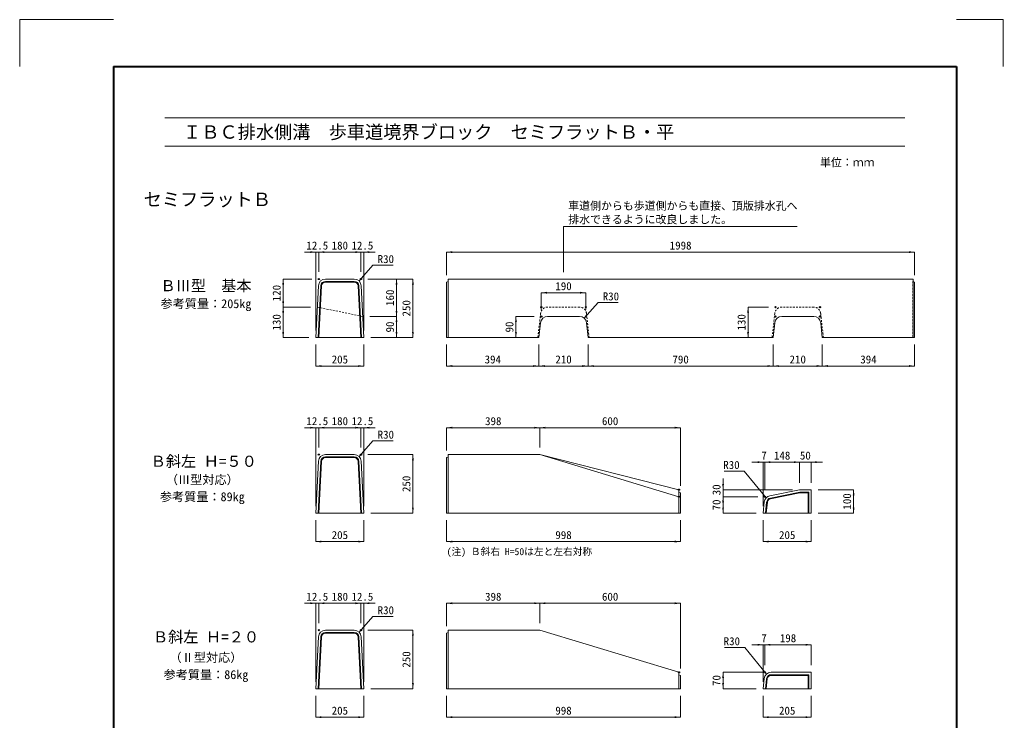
# Model space of a CAD drawing. Units: millimetres at full size. Extents: x -100 to 9174, y -297 to 5643.
# Drawn here: x -100 to 4100, y 2650 to 5643 of the extents above; entities that cross this region are included whole.
import ezdxf
from ezdxf.enums import TextEntityAlignment as Align

# ---------------------------------------------------------------- set-up
doc = ezdxf.new("R2010")
doc.units = ezdxf.units.MM
doc.header["$LTSCALE"] = 10
doc.header["$PDMODE"] = 32
doc.header["$PDSIZE"] = 5
doc.linetypes.add('USER1', pattern=[1.35, 0.75, -0.6])
for name, color, linetype, lineweight in [('Defpoints_3', 7, 'Continuous', 13), ('図枠', 7, 'Continuous', 5), ('境界ブロック', 2, 'Continuous', 9), ('寸法線', 7, 'Continuous', 13), ('引出線', 4, 'Continuous', 13), ('目地', 132, 'Continuous', 5)]:
    doc.layers.add(name, color=color, linetype=linetype, lineweight=lineweight)
doc.layers.add('作業エリア', color=11, linetype='Continuous')
doc.layers.add('文字', color=6, linetype='Continuous')
doc.styles.add('ＭＳ ゴシック', font='')
doc.styles.get('ＭＳ ゴシック').set_extended_font_data('MS Gothic')

# ---------------------------------------------------------------- blocks, each defined once
blk = doc.blocks.new('filled_arrow')
at = {"color": 0, "linetype": 'Continuous', "lineweight": -2}
blk.add_solid([(7.5, 1.25), (0, 0), (7.5, -1.25)], dxfattribs=at)

msp = doc.modelspace()

# ---------------------------------------------------------------- linework, layer by layer
at = {"layer": 'Defpoints_3'}
for p, q in [((-100, 5643), (-100, 5443)), ((300, 5643), (-100, 5643)), ((3900, 5643), (4100, 5643)), ((4100, 5643), (4100, 5443))]:
    msp.add_line(p, q, dxfattribs=at)
at = {"layer": '作業エリア'}
for p in [(1177.12, 4535.19), (1357.12, 4535.19), (2127.15, 4415.19), (2317.15, 4415.19), (3127.15, 4415.19), (3317.15, 4415.19), (2127.15, 4375.19), (2317.15, 4375.19), (3127.15, 4375.19), (3317.15, 4375.19), (1177.12, 3785.19), (1357.12, 3785.19), (2715.15, 3635.19), (2715.15, 3605.19), (3081.68, 3605.19), (1177.12, 3035.19), (1357.12, 3035.19), (2715.15, 2855.19), (3081.68, 2855.19)]:
    msp.add_point(p, dxfattribs=at)
at = {"layer": '図枠', "lineweight": 40}
for p, q in [((300, 5443), (3900, 5443)), ((300, 5443), (300, -97)), ((3900, 5443), (3900, -97))]:
    msp.add_line(p, q, dxfattribs=at)
at = {"layer": '図枠', "lineweight": 13}
for p, q in [((520, 5223), (3680, 5223)), ((520, 5103), (3680, 5103))]:
    msp.add_line(p, q, dxfattribs=at)
at = {"layer": '境界ブロック', "lineweight": 13}
for p, q in [((1328.58, 4535.19), (1205.66, 4535.19)), ((1729.15, 4535.19), (3715.15, 4535.19)), ((1729.15, 4535.19), (1729.15, 4285.19)), ((3715.15, 4535.19), (3715.15, 4285.19)), ((2290.3, 4375.19), (2154, 4375.19)), ((3290.3, 4375.19), (3154, 4375.19)), ((2124.18, 4348.5), (2117.15, 4285.19)), ((2327.15, 4285.19), (2320.11, 4348.5)), ((3124.18, 4348.5), (3117.15, 4285.19)), ((3327.15, 4285.19), (3320.11, 4348.5)), ((1723.15, 4285.19), (2117.15, 4285.19)), ((2327.15, 4285.19), (3117.15, 4285.19)), ((3327.15, 4285.19), (3721.15, 4285.19)), ((1328.58, 3785.19), (1205.66, 3785.19)), ((1729.15, 3785.19), (2121.15, 3785.19)), ((1729.15, 3785.19), (1729.15, 3535.19)), ((2121.15, 3785.19), (2715.15, 3635.19)), ((1175.7, 3756.68), (1164.62, 3535.19)), ((1369.62, 3535.19), (1358.55, 3756.68)), ((2715.15, 3635.19), (2715.15, 3535.19)), ((3074.68, 3535.19), (3079.48, 3583.16)), ((1164.62, 3535.19), (1369.62, 3535.19)), ((1723.15, 3535.19), (2721.15, 3535.19)), ((1328.58, 3035.19), (1205.66, 3035.19)), ((1729.15, 3035.19), (2121.15, 3035.19)), ((1729.15, 3035.19), (1729.15, 2785.19)), ((2121.15, 3035.19), (2715.15, 2855.19)), ((1175.7, 3006.68), (1164.62, 2785.19)), ((1369.62, 2785.19), (1358.55, 3006.68)), ((2715.15, 2855.19), (2715.15, 2785.19)), ((1164.62, 2785.19), (1369.62, 2785.19)), ((1723.15, 2785.19), (2721.15, 2785.19))]:
    msp.add_line(p, q, dxfattribs=at)
at = {"layer": '境界ブロック'}
for p, q in [((1729.15, 4524.76), (1723.15, 4522.19)), ((1723.15, 4522.19), (1723.15, 4285.19)), ((3715.15, 4524.76), (3721.15, 4522.19)), ((3721.15, 4522.19), (3721.15, 4285.19)), ((2121.15, 3785.19), (2715.15, 3605.19)), ((1729.15, 3774.76), (1723.15, 3772.19)), ((1723.15, 3772.19), (1723.15, 3535.19)), ((2715.15, 3624.76), (2721.15, 3622.19)), ((2721.15, 3622.19), (2721.15, 3535.19)), ((1729.15, 3024.76), (1723.15, 3022.19)), ((1723.15, 3022.19), (1723.15, 2785.19)), ((2715.15, 2844.76), (2721.15, 2842.19)), ((2721.15, 2842.19), (2721.15, 2785.19))]:
    msp.add_line(p, q, dxfattribs=at)
at = {"layer": '境界ブロック', "linetype": 'USER1', "lineweight": 13}
msp.add_line((1171.12, 4415.19), (1365.12, 4375.19), dxfattribs=at)
at = {"layer": '境界ブロック', "linetype": 'USER1'}
for p, q in [((2290.31, 4415.19), (2153.99, 4415.19)), ((3290.31, 4415.19), (3153.99, 4415.19)), ((2124.17, 4388.51), (2112.65, 4285.19)), ((2331.65, 4285.19), (2320.12, 4388.51)), ((3124.17, 4388.51), (3112.65, 4285.19)), ((3331.65, 4285.19), (3320.12, 4388.51))]:
    msp.add_line(p, q, dxfattribs=at)
at = {"layer": '境界ブロック', "lineweight": 13}
for points in [[(1175.7, 4506.68), (1164.62, 4285.19), (1369.62, 4285.19), (1358.55, 4506.68)], [(3103.37, 3609.58), (3229.68, 3635.19), (3279.68, 3635.19), (3279.68, 3535.19), (3074.68, 3535.19)], [(3078.98, 2828.17), (3074.68, 2785.19), (3279.68, 2785.19), (3279.68, 2855.19), (3108.83, 2855.19)]]:
    msp.add_lwpolyline(points, dxfattribs=at)
for centre, start, end in [((1205.66, 4505.19), 90, 177.13759), ((1328.58, 4505.19), 2.86241, 90), ((2154, 4345.19), 90, 173.65981), ((2290.3, 4345.19), 6.34019, 90), ((3154, 4345.19), 90, 173.65981), ((3290.3, 4345.19), 6.34019, 90), ((1205.66, 3755.19), 90, 177.13759), ((1328.58, 3755.19), 2.86241, 90), ((3109.33, 3580.18), 101.45875, 174.28941), ((1205.66, 3005.19), 90, 177.13759), ((1328.58, 3005.19), 2.86241, 90), ((3108.83, 2825.19), 90, 174.28941)]:
    msp.add_arc(centre, 30, start, end, dxfattribs=at)
at = {"layer": '境界ブロック', "linetype": 'USER1'}
for centre, start, end in [((2153.99, 4385.19), 90, 173.63562), ((2290.31, 4385.19), 6.36438, 90), ((3153.99, 4385.19), 90, 173.63562), ((3290.31, 4385.19), 6.36438, 90)]:
    msp.add_arc(centre, 30, start, end, dxfattribs=at)
at = {"layer": '寸法線'}
for p, q in [((1225.12, 4650.17), (1116.62, 4650.17)), ((1164.62, 4315.19), (1164.62, 4650.17)), ((1177.12, 4650.17), (1357.12, 4650.17)), ((1177.12, 4565.19), (1177.12, 4650.17)), ((1177.12, 4565.19), (1177.12, 4650.17)), ((1309.12, 4650.17), (1417.62, 4650.17)), ((1357.12, 4565.19), (1357.12, 4650.17)), ((1357.12, 4565.19), (1357.12, 4650.17)), ((1369.62, 4315.19), (1369.62, 4650.17)), ((1723.15, 4650.17), (3721.15, 4650.17)), ((1723.15, 4552.19), (1723.15, 4650.17)), ((3721.15, 4552.19), (3721.15, 4650.17)), ((1025.09, 4415.19), (1025.09, 4535.19)), ((1147.12, 4535.19), (1025.09, 4535.19)), ((1387.12, 4535.19), (1509.15, 4535.19)), ((1387.12, 4535.19), (1579.15, 4535.19)), ((1509.15, 4375.19), (1509.15, 4535.19)), ((1579.15, 4285.19), (1579.15, 4535.19)), ((2127.15, 4476.63), (2317.15, 4476.63)), ((2127.15, 4405.19), (2127.15, 4476.63)), ((2317.15, 4405.19), (2317.15, 4476.63)), ((1025.09, 4285.19), (1025.09, 4415.19)), ((1141.12, 4415.19), (1025.09, 4415.19)), ((1141.12, 4415.19), (1025.09, 4415.19)), ((3010.06, 4415.19), (3010.06, 4285.19)), ((3097.15, 4415.19), (3010.06, 4415.19)), ((1395.12, 4375.19), (1509.15, 4375.19)), ((1395.12, 4375.19), (1509.15, 4375.19)), ((1509.15, 4285.19), (1509.15, 4375.19)), ((2019.17, 4375.19), (2019.17, 4285.19)), ((2097.15, 4375.19), (2019.17, 4375.19)), ((1134.62, 4285.19), (1025.09, 4285.19)), ((1399.62, 4285.19), (1509.15, 4285.19)), ((1399.62, 4285.19), (1579.15, 4285.19)), ((2087.15, 4285.19), (2019.17, 4285.19)), ((3082.65, 4285.19), (3010.06, 4285.19)), ((1164.62, 4255.19), (1164.62, 4163.61)), ((1369.62, 4255.19), (1369.62, 4163.61)), ((1723.15, 4255.19), (1723.15, 4163.61)), ((2117.15, 4255.19), (2117.15, 4163.61)), ((2117.15, 4255.19), (2117.15, 4163.61)), ((2327.15, 4255.19), (2327.15, 4163.61)), ((2327.15, 4255.19), (2327.15, 4163.61)), ((3117.15, 4255.19), (3117.15, 4163.61)), ((3117.15, 4255.19), (3117.15, 4163.61)), ((3327.15, 4255.19), (3327.15, 4163.61)), ((3327.15, 4255.19), (3327.15, 4163.61)), ((3721.15, 4255.19), (3721.15, 4163.61)), ((1164.62, 4163.61), (1369.62, 4163.61)), ((1723.15, 4163.61), (2117.15, 4163.61)), ((2117.15, 4163.61), (2327.15, 4163.61)), ((2327.15, 4163.61), (3117.15, 4163.61)), ((3117.15, 4163.61), (3327.15, 4163.61)), ((3327.15, 4163.61), (3721.15, 4163.61)), ((1225.12, 3900.17), (1116.62, 3900.17)), ((1164.62, 3565.19), (1164.62, 3900.17)), ((1177.12, 3900.17), (1357.12, 3900.17)), ((1177.12, 3815.19), (1177.12, 3900.17)), ((1177.12, 3815.19), (1177.12, 3900.17)), ((1309.12, 3900.17), (1417.62, 3900.17)), ((1357.12, 3815.19), (1357.12, 3900.17)), ((1357.12, 3815.19), (1357.12, 3900.17)), ((1369.62, 3565.19), (1369.62, 3900.17)), ((1723.15, 3900.17), (2121.15, 3900.17)), ((1723.15, 3802.19), (1723.15, 3900.17)), ((2121.15, 3815.19), (2121.15, 3900.17)), ((2121.15, 3900.17), (2721.15, 3900.17)), ((2121.15, 3815.19), (2121.15, 3900.17)), ((2721.15, 3652.19), (2721.15, 3900.17)), ((1387.12, 3785.19), (1579.15, 3785.19)), ((1579.15, 3535.19), (1579.15, 3785.19)), ((3129.68, 3753.06), (3026.68, 3753.06)), ((3074.68, 3565.19), (3074.68, 3753.06)), ((3229.68, 3753.06), (3081.68, 3753.06)), ((3081.68, 3635.19), (3081.68, 3753.06)), ((3081.68, 3635.19), (3081.68, 3753.06)), ((3181.68, 3753.06), (3327.68, 3753.06)), ((3229.68, 3665.19), (3229.68, 3753.06)), ((3229.68, 3665.19), (3229.68, 3753.06)), ((3279.68, 3665.19), (3279.68, 3753.06)), ((2903.29, 3557.19), (2903.29, 3683.19)), ((3199.68, 3635.19), (2903.29, 3635.19)), ((3309.68, 3635.19), (3460.85, 3635.19)), ((3460.85, 3535.19), (3460.85, 3635.19)), ((2903.29, 3535.19), (2903.29, 3605.19)), ((3051.68, 3605.19), (2903.29, 3605.19)), ((3051.68, 3605.19), (2903.29, 3605.19)), ((1399.62, 3535.19), (1579.15, 3535.19)), ((3044.68, 3535.19), (2903.29, 3535.19)), ((3309.68, 3535.19), (3460.85, 3535.19)), ((1164.62, 3505.19), (1164.62, 3413.61)), ((1369.62, 3505.19), (1369.62, 3413.61)), ((1723.15, 3505.19), (1723.15, 3413.61)), ((2721.15, 3505.19), (2721.15, 3413.61)), ((3074.68, 3505.19), (3074.68, 3413.61)), ((3279.68, 3505.19), (3279.68, 3413.61)), ((1164.62, 3413.61), (1369.62, 3413.61)), ((1723.15, 3413.61), (2721.15, 3413.61)), ((3279.68, 3413.61), (3074.68, 3413.61)), ((1225.12, 3150.17), (1116.62, 3150.17)), ((1164.62, 2815.19), (1164.62, 3150.17)), ((1177.12, 3150.17), (1357.12, 3150.17)), ((1177.12, 3065.19), (1177.12, 3150.17)), ((1177.12, 3065.19), (1177.12, 3150.17)), ((1309.12, 3150.17), (1417.62, 3150.17)), ((1357.12, 3065.19), (1357.12, 3150.17)), ((1357.12, 3065.19), (1357.12, 3150.17)), ((1369.62, 2815.19), (1369.62, 3150.17)), ((1723.15, 3150.17), (2121.15, 3150.17)), ((1723.15, 3052.19), (1723.15, 3150.17)), ((2121.15, 3065.19), (2121.15, 3150.17)), ((2121.15, 3150.17), (2721.15, 3150.17)), ((2121.15, 3065.19), (2121.15, 3150.17)), ((2721.15, 2872.19), (2721.15, 3150.17)), ((1387.12, 3035.19), (1579.15, 3035.19)), ((1579.15, 2785.19), (1579.15, 3035.19)), ((3129.68, 2973.06), (3026.68, 2973.06)), ((3074.68, 2815.19), (3074.68, 2973.06)), ((3081.68, 2885.19), (3081.68, 2973.06)), ((3081.68, 2973.06), (3279.68, 2973.06)), ((3081.68, 2885.19), (3081.68, 2973.06)), ((3279.68, 2885.19), (3279.68, 2973.06)), ((2903.29, 2785.19), (2903.29, 2855.19)), ((3078.83, 2855.19), (2903.29, 2855.19)), ((1399.62, 2785.19), (1579.15, 2785.19)), ((3044.68, 2785.19), (2903.29, 2785.19)), ((1164.62, 2755.19), (1164.62, 2663.61)), ((1369.62, 2755.19), (1369.62, 2663.61)), ((1723.15, 2755.19), (1723.15, 2663.61)), ((2721.15, 2755.19), (2721.15, 2663.61)), ((3074.68, 2755.19), (3074.68, 2663.61)), ((3279.68, 2755.19), (3279.68, 2663.61)), ((1164.62, 2663.61), (1369.62, 2663.61)), ((1723.15, 2663.61), (2721.15, 2663.61)), ((3279.68, 2663.61), (3074.68, 2663.61))]:
    msp.add_line(p, q, dxfattribs=at)
at = {"layer": '引出線'}
for points in [[(2222.15, 4564.13), (2222.15, 4759.87), (3219.81, 4759.87)], [(1349.26, 4526.92), (1408.55, 4594.3), (1494.7, 4594.3)], [(2310.31, 4367.54), (2369.6, 4434.91), (2455.75, 4434.91)], [(1349.26, 3776.92), (1408.55, 3844.3), (1494.7, 3844.3)], [(3087.08, 3600.3), (2994.1, 3714.77), (2907.95, 3714.77)], [(1349.26, 3026.92), (1408.55, 3094.3), (1494.7, 3094.3)], [(3088.7, 2847.43), (2995.72, 2961.9), (2909.57, 2961.9)]]:
    msp.add_lwpolyline(points, dxfattribs=at)
at = {"layer": '目地'}
for p, q in [((1185.68, 4506.18), (1174.63, 4285.19)), ((1188.68, 4506.03), (1177.64, 4285.19)), ((1328.58, 4525.19), (1205.66, 4525.19)), ((1328.58, 4522.19), (1205.66, 4522.19)), ((1356.6, 4285.19), (1345.56, 4506.03)), ((1359.61, 4285.19), (1348.56, 4506.18)), ((1185.68, 3756.18), (1174.63, 3535.19)), ((1188.68, 3756.03), (1177.64, 3535.19)), ((1328.58, 3775.19), (1205.66, 3775.19)), ((1328.58, 3772.19), (1205.66, 3772.19)), ((1356.6, 3535.19), (1345.56, 3756.03)), ((1359.61, 3535.19), (1348.56, 3756.18)), ((3084.73, 3535.19), (3089.43, 3582.17)), ((3087.74, 3535.19), (3092.41, 3581.87)), ((1328.58, 3025.19), (1205.66, 3025.19)), ((1185.68, 3006.18), (1174.63, 2785.19)), ((1188.68, 3006.03), (1177.64, 2785.19)), ((1328.58, 3022.19), (1205.66, 3022.19)), ((1356.6, 2785.19), (1345.56, 3006.03)), ((1359.61, 2785.19), (1348.56, 3006.18)), ((3084.73, 2785.19), (3088.93, 2827.18)), ((3087.74, 2785.19), (3091.91, 2826.88))]:
    msp.add_line(p, q, dxfattribs=at)
at = {"layer": '目地', "linetype": 'USER1'}
for p, q in [((1729.15, 4535.19), (1730.15, 4525.19)), ((1730.15, 4525.19), (1729.15, 4524.76)), ((1730.15, 4525.19), (1730.15, 4285.19)), ((3715.15, 4535.19), (3714.15, 4525.19)), ((3714.15, 4525.19), (3715.15, 4524.76)), ((3714.15, 4525.19), (3714.15, 4285.19)), ((1729.15, 3785.19), (1730.15, 3775.19)), ((1730.15, 3775.19), (1729.15, 3774.76)), ((1730.15, 3775.19), (1730.15, 3535.19)), ((2715.15, 3635.19), (2714.15, 3625.19)), ((2714.15, 3625.19), (2714.15, 3535.19)), ((2714.15, 3625.19), (2715.15, 3624.76)), ((1729.15, 3035.19), (1730.15, 3025.19)), ((1730.15, 3025.19), (1729.15, 3024.76)), ((1730.15, 3025.19), (1730.15, 2785.19)), ((2715.15, 2855.19), (2714.15, 2845.19)), ((2714.15, 2845.19), (2714.15, 2785.19)), ((2714.15, 2845.19), (2715.15, 2844.76))]:
    msp.add_line(p, q, dxfattribs=at)
at = {"layer": '目地'}
for points in [[(3105.35, 3599.78), (3230.68, 3625.19), (3269.68, 3625.19), (3269.68, 3535.19)], [(3105.95, 3596.84), (3230.98, 3622.19), (3266.68, 3622.19), (3266.68, 3535.19)], [(3108.83, 2845.19), (3269.68, 2845.19), (3269.68, 2785.19)], [(3108.83, 2842.19), (3266.68, 2842.19), (3266.68, 2785.19)]]:
    msp.add_lwpolyline(points, dxfattribs=at)
for centre, radius, start, end in [((1205.66, 4505.19), 20, 90, 177.13759), ((1205.66, 4505.19), 17, 90, 177.13759), ((1328.58, 4505.19), 20, 2.86241, 90), ((1328.58, 4505.19), 17, 2.86241, 90), ((1205.66, 3755.19), 20, 90, 177.13759), ((1205.66, 3755.19), 17, 90, 177.13759), ((1328.58, 3755.19), 20, 2.86241, 90), ((1328.58, 3755.19), 17, 2.86241, 90), ((3109.33, 3580.18), 20, 101.45875, 174.28941), ((3109.33, 3580.18), 17, 101.45875, 174.28941), ((1205.66, 3005.19), 20, 90, 177.13759), ((1328.58, 3005.19), 20, 2.86241, 90), ((1205.66, 3005.19), 17, 90, 177.13759), ((1328.58, 3005.19), 17, 2.86241, 90), ((3108.83, 2825.19), 20, 90, 174.28941), ((3108.83, 2825.19), 17, 90, 174.28941)]:
    msp.add_arc(centre, radius, start, end, dxfattribs=at)

# ---------------------------------------------------------------- block references
at = {"layer": '寸法線', "xscale": 3.2, "yscale": 3.2}
for p, rotation in [((1164.62, 4650.17), 180), ((1357.12, 4650.17), 180), ((1357.12, 4650.17), 180), ((3721.15, 4650.17), 180), ((1025.09, 4535.19), 270), ((1509.15, 4535.19), 270), ((1579.15, 4535.19), 270), ((2317.15, 4476.63), 180), ((1025.09, 4415.19), 90), ((1025.09, 4415.19), 270), ((3010.06, 4415.19), 270), ((1509.15, 4375.19), 90), ((1509.15, 4375.19), 270), ((2019.17, 4375.19), 270), ((1025.09, 4285.19), 90), ((1509.15, 4285.19), 90), ((1579.15, 4285.19), 90), ((2019.17, 4285.19), 90), ((3010.06, 4285.19), 90), ((1369.62, 4163.61), 180), ((2117.15, 4163.61), 180), ((2327.15, 4163.61), 180), ((3117.15, 4163.61), 180), ((3327.15, 4163.61), 180), ((3721.15, 4163.61), 180), ((1164.62, 3900.17), 180), ((1357.12, 3900.17), 180), ((1357.12, 3900.17), 180), ((2121.15, 3900.17), 180), ((2721.15, 3900.17), 180), ((1579.15, 3785.19), 270), ((3074.68, 3753.06), 180), ((3229.68, 3753.06), 180), ((3229.68, 3753.06), 180), ((2903.29, 3635.19), 90), ((3460.85, 3635.19), 270), ((2903.29, 3605.19), 270), ((2903.29, 3605.19), 270), ((1579.15, 3535.19), 90), ((2903.29, 3535.19), 90), ((3460.85, 3535.19), 90), ((1369.62, 3413.61), 180), ((2721.15, 3413.61), 180), ((3279.68, 3413.61), 180), ((1164.62, 3150.17), 180), ((1357.12, 3150.17), 180), ((1357.12, 3150.17), 180), ((2121.15, 3150.17), 180), ((2721.15, 3150.17), 180), ((1579.15, 3035.19), 270), ((3074.68, 2973.06), 180), ((3279.68, 2973.06), 180), ((2903.29, 2855.19), 270), ((1579.15, 2785.19), 90), ((2903.29, 2785.19), 90), ((1369.62, 2663.61), 180), ((2721.15, 2663.61), 180), ((3279.68, 2663.61), 180)]:
    msp.add_blockref('filled_arrow', p, dxfattribs=dict(at, rotation=rotation))
for p in [(1177.12, 4650.17), (1177.12, 4650.17), (1369.62, 4650.17), (1723.15, 4650.17), (2127.15, 4476.63), (1164.62, 4163.61), (1723.15, 4163.61), (2117.15, 4163.61), (2327.15, 4163.61), (3117.15, 4163.61), (3327.15, 4163.61), (1177.12, 3900.17), (1177.12, 3900.17), (1369.62, 3900.17), (1723.15, 3900.17), (2121.15, 3900.17), (3081.68, 3753.06), (3081.68, 3753.06), (3279.68, 3753.06), (1164.62, 3413.61), (1723.15, 3413.61), (3074.68, 3413.61), (1177.12, 3150.17), (1177.12, 3150.17), (1369.62, 3150.17), (1723.15, 3150.17), (2121.15, 3150.17), (3081.68, 2973.06), (3081.68, 2973.06), (1164.62, 2663.61), (1723.15, 2663.61), (3074.68, 2663.61)]:
    msp.add_blockref('filled_arrow', p, dxfattribs=at)
at = {"layer": '引出線', "xscale": 0.16, "yscale": 0.16}
for p, rotation in [((2222.15, 4564.13), 90), ((1349.26, 4526.92), 48.7), ((2310.31, 4367.54), 48.7), ((1349.26, 3776.92), 48.7), ((3087.08, 3600.3), 129.1), ((1349.26, 3026.92), 48.7), ((3088.7, 2847.43), 129.1)]:
    msp.add_blockref('filled_arrow', p, dxfattribs=dict(at, rotation=rotation))

# ---------------------------------------------------------------- texts
at = {"layer": '図枠', "style": 'ＭＳ ゴシック'}
msp.add_text('\u3000ＩＢＣ排水側溝\u3000歩車道境界ブロック\u3000セミフラットＢ・平', height=56.96, dxfattribs=at).set_placement((520, 5163), align=Align.MIDDLE_LEFT)
msp.add_text('単位：ｍｍ', height=34.18, dxfattribs=at).set_placement((3433.73, 5033.67), align=Align.MIDDLE_CENTER)
at = {"layer": '寸法線', "style": 'ＭＳ ゴシック'}
for s, p in [('12.5', (1170.87, 4678.17)), ('180', (1267.12, 4678.17)), ('12.5', (1363.37, 4678.17)), ('1998', (2722.15, 4678.17)), ('190', (2222.15, 4504.63)), ('205', (1267.12, 4191.61)), ('394', (1920.15, 4191.61)), ('210', (2222.15, 4191.61)), ('790', (2722.15, 4191.61)), ('210', (3222.15, 4191.61)), ('394', (3524.15, 4191.61)), ('12.5', (1170.87, 3928.17)), ('180', (1267.12, 3928.17)), ('12.5', (1363.37, 3928.17)), ('398', (1922.15, 3928.17)), ('600', (2421.15, 3928.17)), ('7', (3078.18, 3781.06)), ('148', (3155.68, 3781.06)), ('50', (3254.68, 3781.06)), ('205', (1267.12, 3441.61)), ('998', (2222.15, 3441.61)), ('205', (3177.18, 3441.61)), ('12.5', (1170.87, 3178.17)), ('180', (1267.12, 3178.17)), ('12.5', (1363.37, 3178.17)), ('398', (1922.15, 3178.17)), ('600', (2421.15, 3178.17)), ('7', (3078.18, 3001.06)), ('198', (3180.68, 3001.06)), ('205', (1267.12, 2691.61)), ('998', (2222.15, 2691.61)), ('205', (3177.18, 2691.61))]:
    msp.add_text(s, height=34.18, dxfattribs=at).set_placement(p, align=Align.MIDDLE_CENTER)
for s, p in [('120', (997.09, 4475.19)), ('160', (1481.15, 4455.19)), ('250', (1551.15, 4410.19)), ('130', (997.09, 4350.19)), ('130', (2982.06, 4350.19)), ('90', (1481.15, 4330.19)), ('90', (1991.17, 4330.19)), ('250', (1551.15, 3660.19)), ('30', (2875.29, 3634.78)), ('100', (3432.85, 3585.19)), ('70', (2875.29, 3570.19)), ('250', (1551.15, 2910.19)), ('70', (2875.29, 2820.19))]:
    msp.add_text(s, height=34.18, rotation=90, dxfattribs=at).set_placement(p, align=Align.MIDDLE_CENTER)
at = {"layer": '引出線', "style": 'ＭＳ ゴシック'}
for s, p in [('車道側からも歩道側からも直接、頂版排水孔へ', (2242.15, 4820.65)), ('排水できるように改良しました。', (2242.15, 4762.15))]:
    msp.add_text(s, height=34.18, dxfattribs=at).set_placement(p, align=Align.BOTTOM_LEFT)
for p in [(1428.55, 4637.5), (2389.6, 4478.11), (1428.55, 3887.5), (1428.55, 3137.5)]:
    msp.add_text('R30', height=34.18, dxfattribs=at).set_placement(p, align=Align.TOP_LEFT)
for p in [(2974.1, 3757.97), (2975.72, 3005.1)]:
    msp.add_text('R30', height=34.18, dxfattribs=at).set_placement(p, align=Align.TOP_RIGHT)
at = {"layer": '文字', "style": 'ＭＳ ゴシック'}
msp.add_text('セミフラットＢ', height=56.96, dxfattribs=at).set_placement((429.21, 4903.87), align=Align.TOP_LEFT)
for s, height, p in [('ＢⅢ型\u3000基本', 47.47, (695.52, 4506.68)), ('参考質量：205kg', 37.98, (695.52, 4429.75)), ('Ｂ斜左 Ｈ=５０', 47.47, (686, 3756.68)), ('（Ⅲ型対応）', 37.98, (679.88, 3677.9)), ('参考質量：89kg', 37.98, (679.88, 3605.25)), ('Ｂ斜左 Ｈ=２０', 47.47, (695.52, 3006.68)), ('（Ⅱ型対応）', 37.98, (695.52, 2918.69)), ('参考質量：86kg', 37.98, (695.52, 2845.31))]:
    msp.add_text(s, height=height, dxfattribs=at).set_placement(p, align=Align.MIDDLE_CENTER)
msp.add_text('(注) Ｂ斜右 H=50は左と左右対称', height=30.38, dxfattribs=at).set_placement((1723.15, 3346.63), align=Align.BOTTOM_LEFT)

doc.saveas('drawing.dxf')
